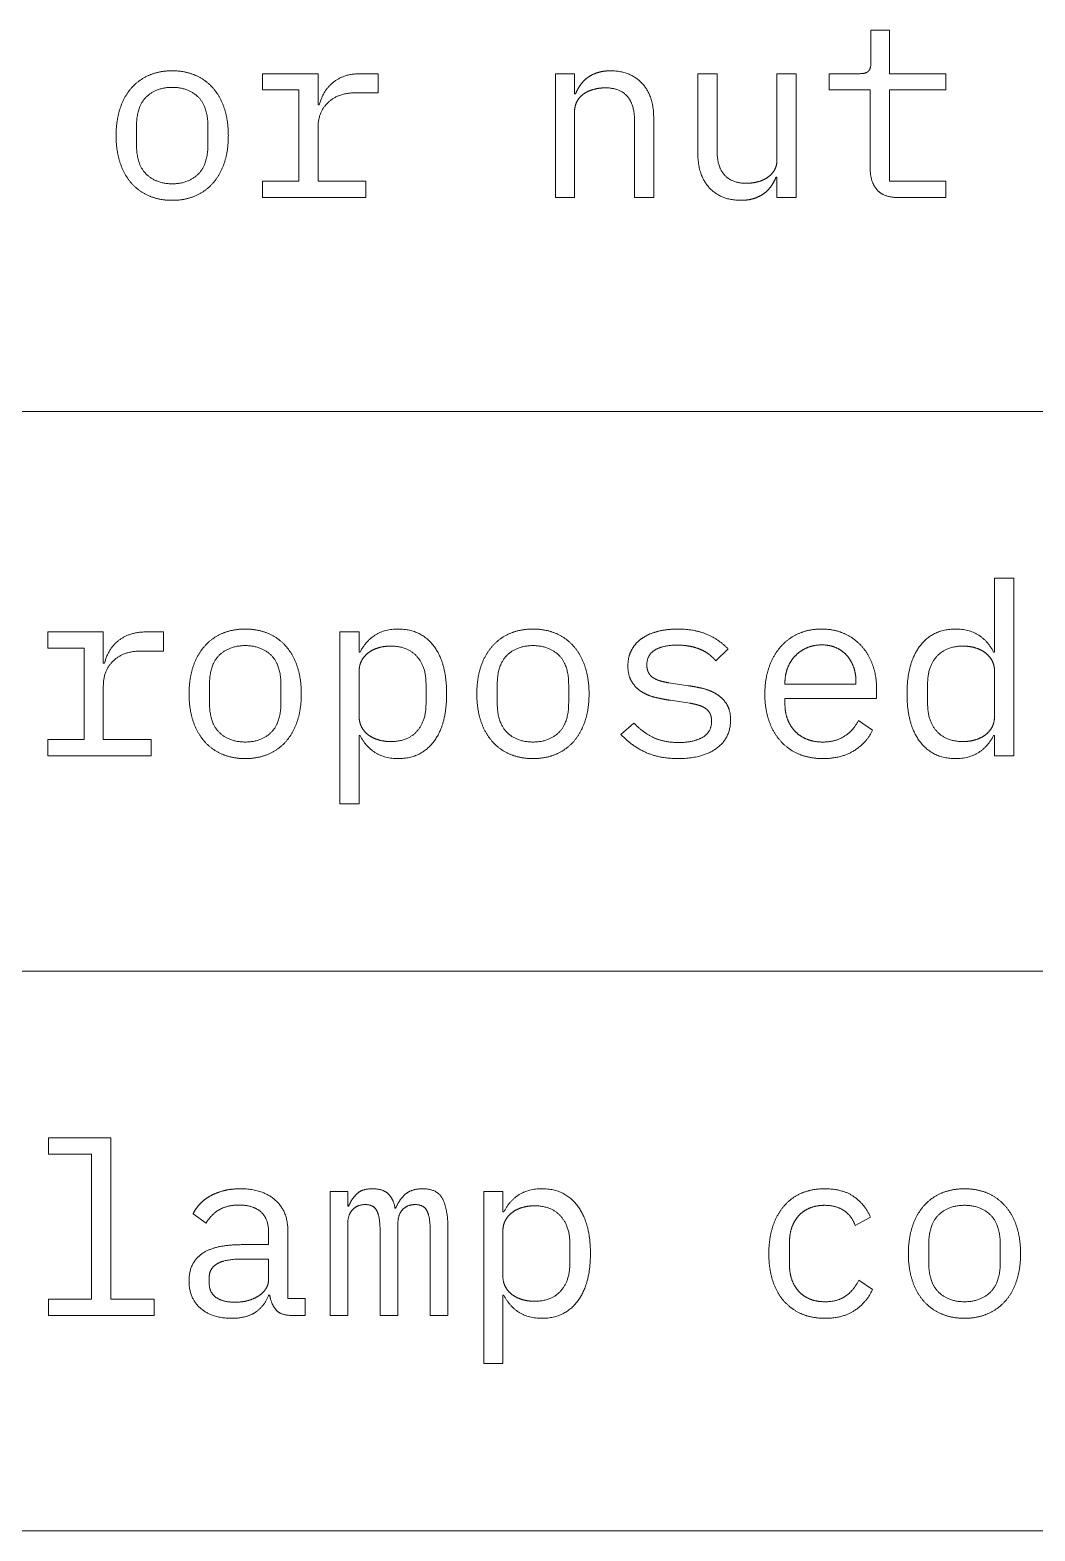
# Model space of a CAD drawing. Header units: millimetres. Extents: x 22 to 584, y 11 to 410.
# Drawn here: x 526.74 to 539.31, y 30.35 to 49.12 of the extents above; entities that cross this region are included whole.
import ezdxf

# ---------------------------------------------------------------- set-up
doc = ezdxf.new("R2010")
doc.units = ezdxf.units.MM
doc.layers.add('dims', color=7, linetype='Continuous', lineweight=5)

msp = doc.modelspace()

# ---------------------------------------------------------------- linework, layer by layer
at = {"layer": 'dims'}
for p, q in [((537.258, 49.122), (537.258, 48.717)), ((537.489, 49.122), (537.258, 49.122)), ((537.489, 48.576), (537.489, 49.122)), ((529.647, 48.576), (529.647, 48.372)), ((530.34, 48.576), (529.647, 48.576)), ((530.34, 48.186), (530.34, 48.576)), ((531.093, 48.576), (530.877, 48.576)), ((531.093, 48.336), (531.093, 48.576)), ((533.31, 48.576), (533.31, 47.028)), ((533.55, 48.576), (533.31, 48.576)), ((533.55, 48.324), (533.55, 48.576)), ((535.092, 48.576), (535.092, 47.583)), ((535.332, 48.576), (535.092, 48.576)), ((535.332, 47.625), (535.332, 48.576)), ((536.082, 48.576), (536.082, 47.502)), ((536.322, 48.576), (536.082, 48.576)), ((536.322, 47.028), (536.322, 48.576)), ((536.733, 48.576), (536.733, 48.372)), ((537.117, 48.576), (536.733, 48.576)), ((538.194, 48.576), (537.489, 48.576)), ((538.194, 48.372), (538.194, 48.576)), ((529.647, 48.372), (530.1, 48.372)), ((530.1, 48.372), (530.1, 47.232)), ((530.802, 48.336), (531.093, 48.336)), ((533.562, 48.324), (533.55, 48.324)), ((536.733, 48.372), (537.249, 48.372)), ((537.249, 48.372), (537.249, 47.382)), ((537.489, 48.372), (538.194, 48.372)), ((537.489, 47.232), (537.489, 48.372)), ((530.355, 48.186), (530.34, 48.186)), ((533.55, 47.028), (533.55, 48.102)), ((528.069, 47.691), (528.069, 47.913)), ((528.963, 47.913), (528.963, 47.691)), ((530.34, 47.232), (530.34, 47.901)), ((534.3, 47.979), (534.3, 47.028)), ((534.54, 47.028), (534.54, 48.021)), ((529.647, 47.232), (529.647, 47.028)), ((530.1, 47.232), (529.647, 47.232)), ((530.94, 47.232), (530.34, 47.232)), ((530.94, 47.028), (530.94, 47.232)), ((536.07, 47.28), (536.082, 47.28)), ((536.082, 47.28), (536.082, 47.028)), ((538.194, 47.232), (537.489, 47.232)), ((538.194, 47.028), (538.194, 47.232)), ((529.647, 47.028), (530.94, 47.028)), ((533.31, 47.028), (533.55, 47.028)), ((534.3, 47.028), (534.54, 47.028)), ((536.082, 47.028), (536.322, 47.028)), ((537.591, 47.028), (538.194, 47.028)), ((423.223, 44.35), (566.75, 44.35)), ((538.804, 42.266), (538.804, 41.342)), ((539.044, 42.266), (538.804, 42.266)), ((539.044, 40.046), (539.044, 42.266)), ((526.96, 41.594), (526.96, 41.39)), ((527.654, 41.594), (526.96, 41.594)), ((527.654, 41.204), (527.654, 41.594)), ((528.406, 41.594), (528.19, 41.594)), ((528.406, 41.354), (528.406, 41.594)), ((530.614, 41.594), (530.614, 39.446)), ((530.854, 41.594), (530.614, 41.594)), ((530.854, 41.342), (530.854, 41.594)), ((526.96, 41.39), (527.414, 41.39)), ((527.414, 41.39), (527.414, 40.25)), ((528.115, 41.354), (528.406, 41.354)), ((530.866, 41.342), (530.854, 41.342)), ((535.315, 41.234), (535.471, 41.381)), ((538.804, 41.342), (538.792, 41.342)), ((527.669, 41.204), (527.654, 41.204)), ((528.982, 40.709), (528.982, 40.931)), ((529.876, 40.931), (529.876, 40.709)), ((530.854, 40.541), (530.854, 41.099)), ((531.691, 40.952), (531.691, 40.688)), ((532.582, 40.709), (532.582, 40.931)), ((533.476, 40.931), (533.476, 40.709)), ((534.97, 40.922), (534.727, 40.958)), ((536.182, 40.94), (536.182, 40.961)), ((537.07, 40.94), (536.182, 40.94)), ((537.07, 40.973), (537.07, 40.94)), ((537.967, 40.688), (537.967, 40.952)), ((538.804, 41.099), (538.804, 40.541)), ((527.654, 40.25), (527.654, 40.919)), ((534.749, 40.739), (534.991, 40.703)), ((536.182, 40.76), (537.329, 40.76)), ((536.182, 40.688), (536.182, 40.76)), ((537.329, 40.76), (537.329, 40.874)), ((534.292, 40.454), (534.13, 40.313)), ((537.277, 40.367), (537.1, 40.487)), ((526.96, 40.25), (526.96, 40.046)), ((527.414, 40.25), (526.96, 40.25)), ((528.254, 40.25), (527.654, 40.25)), ((528.254, 40.046), (528.254, 40.25)), ((530.854, 40.298), (530.866, 40.298)), ((530.854, 39.446), (530.854, 40.298)), ((538.792, 40.298), (538.804, 40.298)), ((538.804, 40.298), (538.804, 40.046)), ((526.96, 40.046), (528.254, 40.046)), ((538.804, 40.046), (539.044, 40.046)), ((530.614, 39.446), (530.854, 39.446)), ((423.223, 37.35), (566.75, 37.35)), ((526.968, 35.266), (526.968, 35.062)), ((527.748, 35.266), (526.968, 35.266)), ((527.748, 33.25), (527.748, 35.266)), ((526.968, 35.062), (527.508, 35.062)), ((527.508, 35.062), (527.508, 33.25)), ((530.49, 34.594), (530.49, 33.046)), ((530.712, 34.594), (530.49, 34.594)), ((530.712, 34.414), (530.712, 34.594)), ((532.413, 34.594), (532.413, 32.446)), ((532.653, 34.594), (532.413, 34.594)), ((532.653, 34.342), (532.653, 34.594)), ((530.724, 34.414), (530.712, 34.414)), ((531.312, 34.387), (531.303, 34.387)), ((528.777, 34.318), (528.939, 34.198)), ((530.712, 33.046), (530.712, 34.183)), ((531.339, 33.046), (531.339, 34.183)), ((532.665, 34.342), (532.653, 34.342)), ((537.06, 34.171), (537.252, 34.273)), ((529.722, 34.084), (529.722, 33.931)), ((529.962, 33.256), (529.962, 34.108)), ((531.117, 34.081), (531.117, 33.046)), ((531.744, 34.081), (531.744, 33.046)), ((531.966, 33.046), (531.966, 34.12)), ((532.653, 33.541), (532.653, 34.099)), ((529.722, 33.931), (529.392, 33.931)), ((533.49, 33.952), (533.49, 33.688)), ((536.238, 33.688), (536.238, 33.952)), ((537.981, 33.709), (537.981, 33.931)), ((538.875, 33.931), (538.875, 33.709)), ((529.392, 33.751), (529.722, 33.751)), ((529.722, 33.751), (529.722, 33.496)), ((528.978, 33.454), (528.978, 33.517)), ((537.276, 33.37), (537.105, 33.487)), ((526.968, 33.25), (526.968, 33.046)), ((527.508, 33.25), (526.968, 33.25)), ((528.288, 33.25), (527.748, 33.25)), ((528.288, 33.046), (528.288, 33.25)), ((529.722, 33.298), (529.737, 33.298)), ((530.178, 33.256), (529.962, 33.256)), ((530.178, 33.046), (530.178, 33.256)), ((532.653, 33.298), (532.665, 33.298)), ((532.653, 32.446), (532.653, 33.298)), ((526.968, 33.046), (528.288, 33.046)), ((530.013, 33.046), (530.178, 33.046)), ((530.49, 33.046), (530.712, 33.046)), ((531.117, 33.046), (531.339, 33.046)), ((531.744, 33.046), (531.966, 33.046)), ((532.413, 32.446), (532.653, 32.446)), ((423.223, 30.35), (566.75, 30.35))]:
    msp.add_line(p, q, dxfattribs=at)
for points in [[(537.226, 48.607), (537.258, 48.639), (537.258, 48.717)], [(528.001, 48.391), (528.093, 48.498), (528.223, 48.555)], [(528.223, 48.555), (528.354, 48.612), (528.516, 48.612)], [(528.516, 48.612), (528.678, 48.612), (528.808, 48.555)], [(528.808, 48.555), (528.939, 48.498), (529.03, 48.391)], [(530.355, 48.186), (530.403, 48.369), (530.536, 48.472)], [(530.536, 48.472), (530.67, 48.576), (530.877, 48.576)], [(533.562, 48.324), (533.586, 48.381), (533.622, 48.433)], [(533.622, 48.433), (533.658, 48.486), (533.71, 48.525)], [(533.71, 48.525), (533.763, 48.564), (533.835, 48.588)], [(533.835, 48.588), (533.907, 48.612), (534.003, 48.612)], [(534.003, 48.612), (534.246, 48.612), (534.393, 48.457)], [(534.393, 48.457), (534.54, 48.303), (534.54, 48.021)], [(537.117, 48.576), (537.195, 48.576), (537.226, 48.607)], [(527.862, 48.135), (527.91, 48.285), (528.001, 48.391)], [(528.192, 48.285), (528.069, 48.165), (528.069, 47.913)], [(528.516, 48.405), (528.315, 48.405), (528.192, 48.285)], [(528.84, 48.285), (528.717, 48.405), (528.516, 48.405)], [(528.963, 47.913), (528.963, 48.165), (528.84, 48.285)], [(529.03, 48.391), (529.122, 48.285), (529.17, 48.135)], [(530.802, 48.336), (530.595, 48.336), (530.467, 48.216)], [(533.67, 48.327), (533.616, 48.291), (533.583, 48.234)], [(533.793, 48.381), (533.724, 48.363), (533.67, 48.327)], [(533.934, 48.399), (533.862, 48.399), (533.793, 48.381)], [(534.207, 48.295), (534.114, 48.399), (533.934, 48.399)], [(534.3, 47.979), (534.3, 48.192), (534.207, 48.295)], [(527.814, 47.802), (527.814, 47.985), (527.862, 48.135)], [(529.17, 48.135), (529.218, 47.985), (529.218, 47.802)], [(530.467, 48.216), (530.34, 48.096), (530.34, 47.901)], [(533.583, 48.234), (533.55, 48.177), (533.55, 48.102)], [(527.862, 47.467), (527.814, 47.616), (527.814, 47.802)], [(528.069, 47.691), (528.069, 47.439), (528.192, 47.319)], [(528.84, 47.319), (528.963, 47.439), (528.963, 47.691)], [(529.218, 47.802), (529.218, 47.616), (529.17, 47.467)], [(535.239, 47.146), (535.092, 47.301), (535.092, 47.583)], [(535.332, 47.625), (535.332, 47.412), (535.425, 47.309)], [(536.049, 47.368), (536.082, 47.424), (536.082, 47.502)], [(528.001, 47.212), (527.91, 47.319), (527.862, 47.467)], [(528.192, 47.319), (528.315, 47.199), (528.516, 47.199)], [(528.516, 47.199), (528.717, 47.199), (528.84, 47.319)], [(529.17, 47.467), (529.122, 47.319), (529.03, 47.212)], [(535.425, 47.309), (535.518, 47.205), (535.698, 47.205)], [(535.962, 47.277), (536.016, 47.313), (536.049, 47.368)], [(537.331, 47.127), (537.249, 47.226), (537.249, 47.382)], [(528.223, 47.049), (528.093, 47.106), (528.001, 47.212)], [(529.03, 47.212), (528.939, 47.106), (528.808, 47.049)], [(535.629, 46.992), (535.386, 46.992), (535.239, 47.146)], [(535.698, 47.205), (535.77, 47.205), (535.839, 47.223)], [(535.839, 47.223), (535.908, 47.241), (535.962, 47.277)], [(536.01, 47.17), (535.974, 47.118), (535.921, 47.079)], [(536.07, 47.28), (536.046, 47.223), (536.01, 47.17)], [(537.591, 47.028), (537.414, 47.028), (537.331, 47.127)], [(528.516, 46.992), (528.354, 46.992), (528.223, 47.049)], [(528.808, 47.049), (528.678, 46.992), (528.516, 46.992)], [(535.797, 47.016), (535.725, 46.992), (535.629, 46.992)], [(535.921, 47.079), (535.869, 47.04), (535.797, 47.016)], [(527.669, 41.204), (527.716, 41.387), (527.85, 41.49)], [(527.85, 41.49), (527.984, 41.594), (528.19, 41.594)], [(528.915, 41.409), (529.006, 41.516), (529.137, 41.573)], [(529.137, 41.573), (529.267, 41.63), (529.429, 41.63)], [(529.429, 41.63), (529.591, 41.63), (529.722, 41.573)], [(529.722, 41.573), (529.852, 41.516), (529.944, 41.409)], [(530.866, 41.342), (531.016, 41.63), (531.344, 41.63)], [(531.344, 41.63), (531.629, 41.63), (531.789, 41.417)], [(532.515, 41.409), (532.606, 41.516), (532.737, 41.573)], [(532.737, 41.573), (532.867, 41.63), (533.029, 41.63)], [(533.029, 41.63), (533.191, 41.63), (533.322, 41.573)], [(533.322, 41.573), (533.452, 41.516), (533.544, 41.409)], [(534.264, 41.37), (534.31, 41.456), (534.394, 41.514)], [(534.394, 41.514), (534.479, 41.573), (534.592, 41.601)], [(534.592, 41.601), (534.706, 41.63), (534.841, 41.63)], [(534.841, 41.63), (535.051, 41.63), (535.206, 41.564)], [(535.206, 41.564), (535.36, 41.498), (535.471, 41.381)], [(536.128, 41.409), (536.221, 41.516), (536.352, 41.573)], [(536.352, 41.573), (536.482, 41.63), (536.641, 41.63)], [(536.641, 41.63), (536.797, 41.63), (536.925, 41.573)], [(536.925, 41.573), (537.052, 41.516), (537.142, 41.415)], [(537.87, 41.417), (538.03, 41.63), (538.315, 41.63)], [(538.315, 41.63), (538.642, 41.63), (538.792, 41.342)], [(528.115, 41.354), (527.909, 41.354), (527.781, 41.234)], [(528.775, 41.153), (528.824, 41.303), (528.915, 41.409)], [(529.105, 41.303), (528.982, 41.183), (528.982, 40.931)], [(529.429, 41.423), (529.229, 41.423), (529.105, 41.303)], [(529.753, 41.303), (529.63, 41.423), (529.429, 41.423)], [(529.876, 40.931), (529.876, 41.183), (529.753, 41.303)], [(529.944, 41.409), (530.035, 41.303), (530.083, 41.153)], [(530.971, 41.334), (530.917, 41.294), (530.886, 41.235)], [(531.097, 41.396), (531.025, 41.375), (530.971, 41.334)], [(531.25, 41.417), (531.169, 41.417), (531.097, 41.396)], [(531.576, 41.289), (531.46, 41.417), (531.25, 41.417)], [(531.789, 41.417), (531.949, 41.204), (531.949, 40.82)], [(532.375, 41.153), (532.424, 41.303), (532.515, 41.409)], [(532.705, 41.303), (532.582, 41.183), (532.582, 40.931)], [(533.029, 41.423), (532.829, 41.423), (532.705, 41.303)], [(533.353, 41.303), (533.23, 41.423), (533.029, 41.423)], [(533.476, 40.931), (533.476, 41.183), (533.353, 41.303)], [(533.544, 41.409), (533.635, 41.303), (533.683, 41.153)], [(534.217, 41.168), (534.217, 41.285), (534.264, 41.37)], [(534.552, 41.366), (534.454, 41.303), (534.454, 41.183)], [(534.832, 41.429), (534.649, 41.429), (534.552, 41.366)], [(535.012, 41.411), (534.934, 41.429), (534.832, 41.429)], [(535.149, 41.364), (535.09, 41.393), (535.012, 41.411)], [(535.248, 41.301), (535.207, 41.336), (535.149, 41.364)], [(535.315, 41.234), (535.289, 41.267), (535.248, 41.301)], [(535.983, 41.153), (536.035, 41.303), (536.128, 41.409)], [(536.458, 41.396), (536.374, 41.36), (536.313, 41.297)], [(536.641, 41.432), (536.542, 41.432), (536.458, 41.396)], [(536.817, 41.399), (536.737, 41.432), (536.641, 41.432)], [(536.952, 41.304), (536.896, 41.366), (536.817, 41.399)], [(537.039, 41.159), (537.007, 41.243), (536.952, 41.304)], [(537.142, 41.415), (537.232, 41.315), (537.28, 41.177)], [(537.709, 40.82), (537.709, 41.204), (537.87, 41.417)], [(538.409, 41.417), (538.199, 41.417), (538.083, 41.289)], [(538.561, 41.396), (538.489, 41.417), (538.409, 41.417)], [(538.687, 41.334), (538.634, 41.375), (538.561, 41.396)], [(538.773, 41.235), (538.741, 41.294), (538.687, 41.334)], [(527.781, 41.234), (527.654, 41.114), (527.654, 40.919)], [(528.727, 40.82), (528.727, 41.003), (528.775, 41.153)], [(530.083, 41.153), (530.131, 41.003), (530.131, 40.82)], [(530.886, 41.235), (530.854, 41.177), (530.854, 41.099)], [(531.691, 40.952), (531.691, 41.162), (531.576, 41.289)], [(532.327, 40.82), (532.327, 41.003), (532.375, 41.153)], [(533.683, 41.153), (533.731, 41.003), (533.731, 40.82)], [(534.27, 40.964), (534.217, 41.042), (534.217, 41.168)], [(534.454, 41.183), (534.454, 41.123), (534.477, 41.082)], [(535.93, 40.817), (535.93, 41.003), (535.983, 41.153)], [(536.217, 41.148), (536.182, 41.063), (536.182, 40.961)], [(536.313, 41.297), (536.251, 41.234), (536.217, 41.148)], [(537.07, 40.973), (537.07, 41.075), (537.039, 41.159)], [(537.28, 41.177), (537.329, 41.039), (537.329, 40.874)], [(538.083, 41.289), (537.967, 41.162), (537.967, 40.952)], [(538.804, 41.099), (538.804, 41.177), (538.773, 41.235)], [(534.4, 40.839), (534.322, 40.886), (534.27, 40.964)], [(534.477, 41.082), (534.499, 41.042), (534.538, 41.018)], [(534.538, 41.018), (534.577, 40.994), (534.627, 40.98)], [(534.627, 40.98), (534.676, 40.967), (534.727, 40.958)], [(528.775, 40.485), (528.727, 40.634), (528.727, 40.82)], [(530.131, 40.82), (530.131, 40.634), (530.083, 40.485)], [(531.949, 40.82), (531.949, 40.436), (531.789, 40.223)], [(532.375, 40.485), (532.327, 40.634), (532.327, 40.82)], [(533.731, 40.82), (533.731, 40.634), (533.683, 40.485)], [(534.573, 40.772), (534.479, 40.793), (534.4, 40.839)], [(534.749, 40.739), (534.667, 40.751), (534.573, 40.772)], [(534.97, 40.922), (535.054, 40.91), (535.147, 40.889)], [(535.147, 40.889), (535.24, 40.868), (535.318, 40.821)], [(535.318, 40.821), (535.396, 40.775), (535.449, 40.697)], [(535.981, 40.485), (535.93, 40.634), (535.93, 40.817)], [(537.87, 40.223), (537.709, 40.436), (537.709, 40.82)], [(528.982, 40.709), (528.982, 40.457), (529.105, 40.337)], [(529.753, 40.337), (529.876, 40.457), (529.876, 40.709)], [(531.576, 40.35), (531.691, 40.478), (531.691, 40.688)], [(532.582, 40.709), (532.582, 40.457), (532.705, 40.337)], [(533.353, 40.337), (533.476, 40.457), (533.476, 40.709)], [(535.093, 40.68), (535.045, 40.694), (534.991, 40.703)], [(535.18, 40.643), (535.141, 40.667), (535.093, 40.68)], [(535.242, 40.578), (535.219, 40.619), (535.18, 40.643)], [(535.264, 40.478), (535.264, 40.538), (535.242, 40.578)], [(535.449, 40.697), (535.501, 40.619), (535.501, 40.493)], [(536.182, 40.688), (536.182, 40.586), (536.215, 40.499)], [(537.967, 40.688), (537.967, 40.478), (538.083, 40.35)], [(528.915, 40.23), (528.824, 40.337), (528.775, 40.485)], [(530.083, 40.485), (530.035, 40.337), (529.944, 40.23)], [(530.854, 40.541), (530.854, 40.463), (530.886, 40.404)], [(530.886, 40.404), (530.917, 40.346), (530.971, 40.305)], [(532.515, 40.23), (532.424, 40.337), (532.375, 40.485)], [(533.683, 40.485), (533.635, 40.337), (533.544, 40.23)], [(534.292, 40.454), (534.404, 40.337), (534.535, 40.274)], [(535.149, 40.275), (535.264, 40.34), (535.264, 40.478)], [(535.501, 40.493), (535.501, 40.262), (535.323, 40.136)], [(536.127, 40.23), (536.032, 40.337), (535.981, 40.485)], [(536.215, 40.499), (536.249, 40.412), (536.31, 40.349)], [(536.926, 40.289), (537.04, 40.361), (537.1, 40.487)], [(537.277, 40.367), (537.209, 40.211), (537.048, 40.11)], [(538.687, 40.305), (538.741, 40.346), (538.773, 40.404)], [(538.773, 40.404), (538.804, 40.463), (538.804, 40.541)], [(529.137, 40.067), (529.006, 40.124), (528.915, 40.23)], [(529.105, 40.337), (529.229, 40.217), (529.429, 40.217)], [(529.429, 40.217), (529.63, 40.217), (529.753, 40.337)], [(529.944, 40.23), (529.852, 40.124), (529.722, 40.067)], [(531.344, 40.01), (531.016, 40.01), (530.866, 40.298)], [(530.971, 40.305), (531.025, 40.265), (531.097, 40.244)], [(531.097, 40.244), (531.169, 40.223), (531.25, 40.223)], [(531.25, 40.223), (531.46, 40.223), (531.576, 40.35)], [(531.789, 40.223), (531.629, 40.01), (531.344, 40.01)], [(532.737, 40.067), (532.606, 40.124), (532.515, 40.23)], [(532.705, 40.337), (532.829, 40.217), (533.029, 40.217)], [(533.029, 40.217), (533.23, 40.217), (533.353, 40.337)], [(533.544, 40.23), (533.452, 40.124), (533.322, 40.067)], [(534.429, 40.093), (534.254, 40.175), (534.13, 40.313)], [(534.535, 40.274), (534.667, 40.211), (534.854, 40.211)], [(534.854, 40.211), (535.034, 40.211), (535.149, 40.275)], [(536.355, 40.067), (536.221, 40.124), (536.127, 40.23)], [(536.31, 40.349), (536.371, 40.286), (536.46, 40.251)], [(536.46, 40.251), (536.549, 40.217), (536.656, 40.217)], [(536.656, 40.217), (536.812, 40.217), (536.926, 40.289)], [(538.315, 40.01), (538.03, 40.01), (537.87, 40.223)], [(538.083, 40.35), (538.199, 40.223), (538.409, 40.223)], [(538.792, 40.298), (538.642, 40.01), (538.315, 40.01)], [(538.409, 40.223), (538.489, 40.223), (538.561, 40.244)], [(538.561, 40.244), (538.634, 40.265), (538.687, 40.305)], [(529.429, 40.01), (529.267, 40.01), (529.137, 40.067)], [(529.722, 40.067), (529.591, 40.01), (529.429, 40.01)], [(533.029, 40.01), (532.867, 40.01), (532.737, 40.067)], [(533.322, 40.067), (533.191, 40.01), (533.029, 40.01)], [(534.847, 40.01), (534.604, 40.01), (534.429, 40.093)], [(535.323, 40.136), (535.144, 40.01), (534.847, 40.01)], [(536.656, 40.01), (536.489, 40.01), (536.355, 40.067)], [(537.048, 40.11), (536.887, 40.01), (536.656, 40.01)], [(528.984, 34.535), (529.059, 34.579), (529.155, 34.604)], [(529.155, 34.604), (529.251, 34.63), (529.368, 34.63)], [(529.368, 34.63), (529.641, 34.63), (529.801, 34.492)], [(530.724, 34.414), (530.76, 34.504), (530.826, 34.567)], [(530.826, 34.567), (530.892, 34.63), (531.021, 34.63)], [(531.021, 34.63), (531.156, 34.63), (531.222, 34.562)], [(531.222, 34.562), (531.288, 34.495), (531.303, 34.387)], [(531.312, 34.387), (531.354, 34.492), (531.432, 34.561)], [(531.432, 34.561), (531.51, 34.63), (531.648, 34.63)], [(531.648, 34.63), (531.837, 34.63), (531.901, 34.498)], [(532.665, 34.342), (532.815, 34.63), (533.142, 34.63)], [(533.142, 34.63), (533.427, 34.63), (533.587, 34.417)], [(536.166, 34.409), (536.256, 34.516), (536.385, 34.573)], [(536.385, 34.573), (536.514, 34.63), (536.679, 34.63)], [(536.679, 34.63), (536.904, 34.63), (537.045, 34.531)], [(537.914, 34.409), (538.005, 34.516), (538.135, 34.573)], [(538.135, 34.573), (538.266, 34.63), (538.428, 34.63)], [(538.428, 34.63), (538.59, 34.63), (538.72, 34.573)], [(538.72, 34.573), (538.851, 34.516), (538.942, 34.409)], [(528.777, 34.318), (528.807, 34.378), (528.858, 34.435)], [(528.858, 34.435), (528.909, 34.492), (528.984, 34.535)], [(529.098, 34.364), (528.999, 34.303), (528.939, 34.198)], [(529.353, 34.426), (529.197, 34.426), (529.098, 34.364)], [(529.626, 34.34), (529.53, 34.426), (529.353, 34.426)], [(529.801, 34.492), (529.962, 34.354), (529.962, 34.108)], [(530.774, 34.37), (530.712, 34.309), (530.712, 34.183)], [(530.931, 34.432), (530.835, 34.432), (530.774, 34.37)], [(531.076, 34.355), (531.036, 34.432), (530.931, 34.432)], [(531.117, 34.081), (531.117, 34.279), (531.076, 34.355)], [(531.399, 34.37), (531.339, 34.309), (531.339, 34.183)], [(531.555, 34.432), (531.459, 34.432), (531.399, 34.37)], [(531.703, 34.355), (531.663, 34.432), (531.555, 34.432)], [(531.744, 34.081), (531.744, 34.279), (531.703, 34.355)], [(531.901, 34.498), (531.966, 34.366), (531.966, 34.12)], [(532.896, 34.396), (532.824, 34.375), (532.77, 34.334)], [(533.049, 34.417), (532.968, 34.417), (532.896, 34.396)], [(533.374, 34.289), (533.259, 34.417), (533.049, 34.417)], [(533.587, 34.417), (533.748, 34.204), (533.748, 33.82)], [(536.028, 34.153), (536.076, 34.303), (536.166, 34.409)], [(536.491, 34.388), (536.409, 34.354), (536.352, 34.291)], [(536.679, 34.423), (536.574, 34.423), (536.491, 34.388)], [(536.92, 34.357), (536.823, 34.423), (536.679, 34.423)], [(537.06, 34.171), (537.018, 34.291), (536.92, 34.357)], [(537.045, 34.531), (537.186, 34.432), (537.252, 34.273)], [(537.774, 34.153), (537.822, 34.303), (537.914, 34.409)], [(538.428, 34.423), (538.227, 34.423), (538.104, 34.303)], [(538.752, 34.303), (538.629, 34.423), (538.428, 34.423)], [(538.942, 34.409), (539.034, 34.303), (539.082, 34.153)], [(529.722, 34.084), (529.722, 34.255), (529.626, 34.34)], [(532.684, 34.235), (532.653, 34.177), (532.653, 34.099)], [(532.77, 34.334), (532.716, 34.294), (532.684, 34.235)], [(533.49, 33.952), (533.49, 34.162), (533.374, 34.289)], [(536.352, 34.291), (536.295, 34.228), (536.266, 34.141)], [(538.104, 34.303), (537.981, 34.183), (537.981, 33.931)], [(538.875, 33.931), (538.875, 34.183), (538.752, 34.303)], [(535.98, 33.82), (535.98, 34.003), (536.028, 34.153)], [(536.266, 34.141), (536.238, 34.054), (536.238, 33.952)], [(537.726, 33.82), (537.726, 34.003), (537.774, 34.153)], [(539.082, 34.153), (539.13, 34.003), (539.13, 33.82)], [(528.726, 33.481), (528.726, 33.697), (528.883, 33.814)], [(528.883, 33.814), (529.041, 33.931), (529.392, 33.931)], [(533.748, 33.82), (533.748, 33.436), (533.587, 33.223)], [(536.026, 33.487), (535.98, 33.637), (535.98, 33.82)], [(537.774, 33.485), (537.726, 33.634), (537.726, 33.82)], [(539.13, 33.82), (539.13, 33.634), (539.082, 33.485)], [(529.077, 33.691), (528.978, 33.631), (528.978, 33.517)], [(529.392, 33.751), (529.176, 33.751), (529.077, 33.691)], [(533.374, 33.35), (533.49, 33.478), (533.49, 33.688)], [(536.238, 33.688), (536.238, 33.586), (536.266, 33.499)], [(537.981, 33.709), (537.981, 33.457), (538.104, 33.337)], [(538.752, 33.337), (538.875, 33.457), (538.875, 33.709)], [(528.87, 33.136), (528.726, 33.262), (528.726, 33.481)], [(528.978, 33.454), (528.978, 33.334), (529.063, 33.272)], [(529.69, 33.383), (529.722, 33.436), (529.722, 33.496)], [(532.653, 33.541), (532.653, 33.463), (532.684, 33.404)], [(536.163, 33.232), (536.073, 33.337), (536.026, 33.487)], [(536.266, 33.499), (536.295, 33.412), (536.352, 33.349)], [(536.943, 33.289), (537.045, 33.361), (537.105, 33.487)], [(537.914, 33.23), (537.822, 33.337), (537.774, 33.485)], [(539.082, 33.485), (539.034, 33.337), (538.942, 33.23)], [(529.063, 33.272), (529.149, 33.211), (529.299, 33.211)], [(529.299, 33.211), (529.392, 33.211), (529.469, 33.233)], [(529.469, 33.233), (529.545, 33.256), (529.602, 33.293)], [(529.722, 33.298), (529.671, 33.163), (529.558, 33.086)], [(529.602, 33.293), (529.659, 33.331), (529.69, 33.383)], [(529.812, 33.118), (529.752, 33.19), (529.737, 33.298)], [(533.142, 33.01), (532.815, 33.01), (532.665, 33.298)], [(532.684, 33.404), (532.716, 33.346), (532.77, 33.305)], [(532.77, 33.305), (532.824, 33.265), (532.896, 33.244)], [(532.896, 33.244), (532.968, 33.223), (533.049, 33.223)], [(533.049, 33.223), (533.259, 33.223), (533.374, 33.35)], [(536.383, 33.068), (536.253, 33.127), (536.163, 33.232)], [(536.352, 33.349), (536.409, 33.286), (536.493, 33.251)], [(536.493, 33.251), (536.577, 33.217), (536.685, 33.217)], [(536.685, 33.217), (536.841, 33.217), (536.943, 33.289)], [(537.276, 33.37), (537.207, 33.214), (537.061, 33.112)], [(538.135, 33.067), (538.005, 33.124), (537.914, 33.23)], [(538.104, 33.337), (538.227, 33.217), (538.428, 33.217)], [(538.428, 33.217), (538.629, 33.217), (538.752, 33.337)], [(538.942, 33.23), (538.851, 33.124), (538.72, 33.067)], [(529.257, 33.01), (529.014, 33.01), (528.87, 33.136)], [(529.558, 33.086), (529.446, 33.01), (529.257, 33.01)], [(530.013, 33.046), (529.872, 33.046), (529.812, 33.118)], [(533.587, 33.223), (533.427, 33.01), (533.142, 33.01)], [(536.682, 33.01), (536.514, 33.01), (536.383, 33.068)], [(537.061, 33.112), (536.916, 33.01), (536.682, 33.01)], [(538.428, 33.01), (538.266, 33.01), (538.135, 33.067)], [(538.72, 33.067), (538.59, 33.01), (538.428, 33.01)]]:
    msp.add_open_spline(points, degree=2, dxfattribs=at)

doc.saveas('drawing.dxf')
